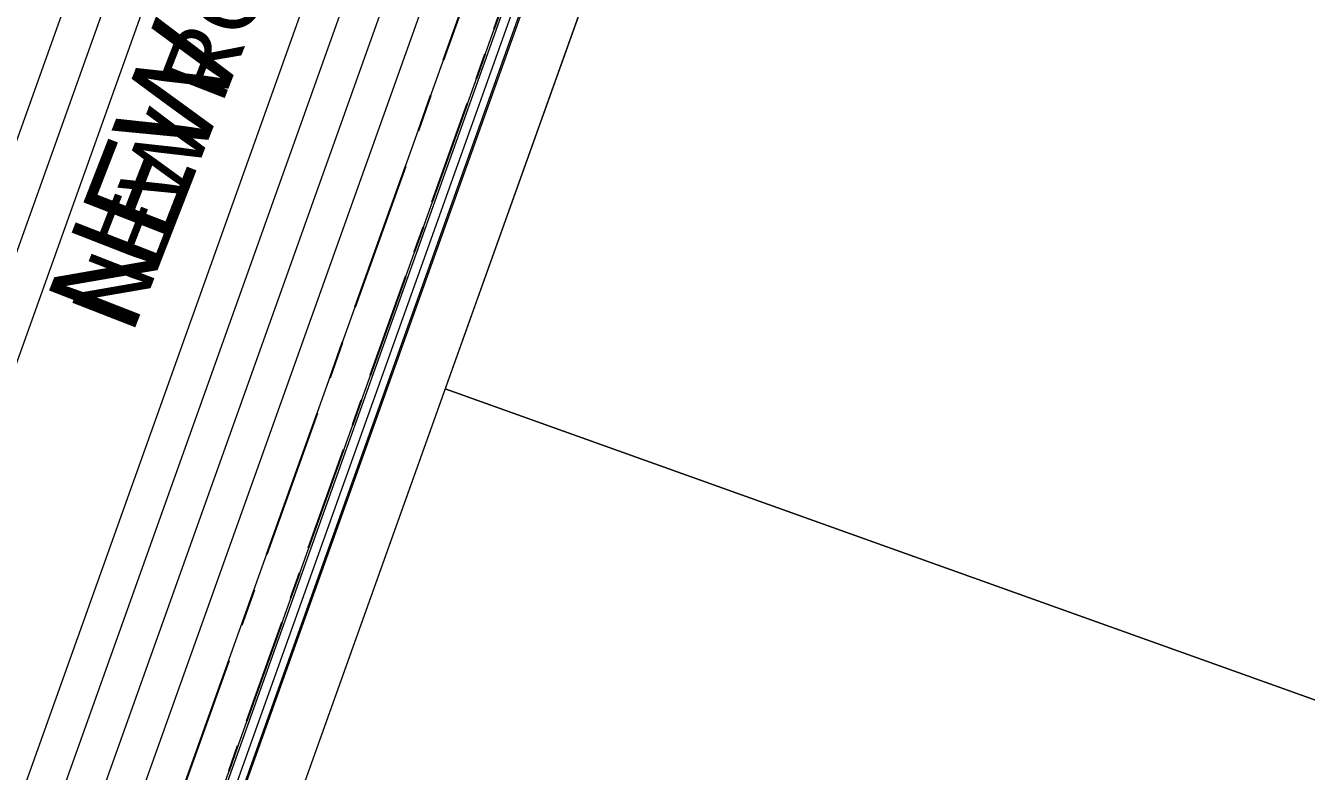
# Model space of a CAD drawing. Header units: metres. Extents: x 264965 to 265706, y 6180501 to 6181430.
# Drawn here: x 265542.72 to 265576.88, y 6180834.59 to 6180854.48 of the extents above; entities that cross this region are included whole.
import ezdxf

# ---------------------------------------------------------------- set-up
doc = ezdxf.new("R2010")
doc.units = ezdxf.units.M
doc.linetypes.add('Cable Exist UG', pattern=[7, 4, -1, 1, -1])
for name, color, linetype, lineweight in [('_User Miscellaneous1', 30, 'Continuous', 13), ('_User Miscellaneous10', 241, 'Continuous', 13), ('_User_HV_Exist', 1, 'Continuous', 25), ('_User_LV_Exist', 5, 'Continuous', 25), ('Cadastre Developer_SP_NEW', 92, 'Continuous', 15)]:
    doc.layers.add(name, color=color, linetype=linetype, lineweight=lineweight)
doc.layers.add('_User Miscellaneous12', color=252, linetype='Continuous', lineweight=13, plot=False, transparency=0.5)
doc.styles.get("Standard").update_dxf_attribs({"font": 'arial.ttf'})

msp = doc.modelspace()

# ---------------------------------------------------------------- linework, layer by layer
at = {"layer": '_User Miscellaneous1', "ltscale": 0.5}
for p, q in [((265546.917, 6180830.989), (265578.598, 6180919.625)), ((265547.53, 6180831.279), (265579.05, 6180919.463))]:
    msp.add_line(p, q, dxfattribs=at)
at = {"layer": '_User Miscellaneous10'}
msp.add_lwpolyline([(265543.649, 6180816.081), (265580.425, 6180918.972, -0.015877), (265587.101, 6180935.908), (265627.721, 6181030.198, 0.406457), (265593.324, 6181120.12), (265522.022, 6181153.108, -0.098454), (265461.652, 6181197.04, 0.182856), (265352.412, 6181246.557), (265276.859, 6181251.306), (265272.183, 6181256.61), (265273.875, 6181283.538, 0.288476), (265261.897, 6181305.52), (265219.487, 6181329.251, -0.112599), (265210.289, 6181337.071, 0.162091), (265204.42, 6181342.816), (265196.512, 6181347.24)], format="xyb", dxfattribs=at)
at = {"layer": '_User Miscellaneous10', "color": 5, "transparency": 33554534}
msp.add_lwpolyline([(265445.739, 6180813.755), (265483.513, 6180798.322, 0.427339), (265532.349, 6180820.12), (265569.033, 6180922.756, -0.010919), (265573.758, 6180935.115), (265568.39, 6180947.409), (265485.293, 6180978.594, 0.026155), (265455.692, 6180987.969), (265444.446, 6180980.668), (265423.242, 6180854.121, 0.350626)], format="xyb", close=True, dxfattribs=at)
at = {"layer": '_User Miscellaneous10', "color": 1, "transparency": 33554534}
msp.add_lwpolyline([(265446.118, 6180814.681), (265483.891, 6180799.248, 0.427339), (265531.407, 6180820.457), (265568.092, 6180923.092, -0.010572), (265572.673, 6180935.102), (265567.643, 6180946.621), (265484.942, 6180977.657, 0.025783), (265455.866, 6180986.89), (265445.359, 6180980.069), (265424.229, 6180853.956, 0.350626)], format="xyb", close=True, dxfattribs=at)
at = {"layer": '_User Miscellaneous12', "color": 6, "transparency": 33554534}
msp.add_lwpolyline([(265542.048, 6180816.653), (265578.824, 6180919.544, -0.015877), (265585.54, 6180936.582), (265626.16, 6181030.87, 0.406457), (265592.61, 6181118.577), (265521.308, 6181151.565, -0.098412), (265460.425, 6181195.863, 0.182805), (265352.305, 6181244.86), (265276.05, 6181249.654), (265270.442, 6181256.014), (265272.179, 6181283.645, 0.288476), (265261.067, 6181304.036), (265218.679, 6181327.756, -0.113686), (265208.838, 6181336.173, 0.166227), (265203.633, 6181341.308), (265195.682, 6181345.757)], format="xyb", dxfattribs=at)
at = {"layer": '_User Miscellaneous12', "color": 4, "transparency": 33554534}
msp.add_lwpolyline([(265542.236, 6180816.586), (265579.012, 6180919.477, -0.015877), (265585.724, 6180936.503), (265626.343, 6181030.791, 0.406457), (265592.694, 6181118.759), (265521.392, 6181151.747, -0.098417), (265460.569, 6181196.002, 0.182811), (265352.317, 6181245.06), (265276.145, 6181249.848), (265270.647, 6181256.084), (265272.378, 6181283.632, 0.288476), (265261.165, 6181304.211), (265218.774, 6181327.932, -0.113559), (265209.009, 6181336.278, 0.165698), (265203.725, 6181341.485), (265195.779, 6181345.931)], format="xyb", dxfattribs=at)
at = {"layer": '_User Miscellaneous12', "color": 5, "transparency": 33554534}
for points in [[(265541.765, 6180816.754), (265578.541, 6180919.645, -0.015877), (265585.264, 6180936.701), (265625.884, 6181030.989, 0.406457), (265592.484, 6181118.305), (265521.182, 6181151.293, -0.098404), (265460.208, 6181195.656, 0.182796), (265352.286, 6181244.561), (265275.907, 6181249.362), (265270.135, 6181255.908), (265271.879, 6181283.664, 0.288476), (265260.921, 6181303.775), (265218.536, 6181327.492, -0.113878), (265208.581, 6181336.016, 0.167045), (265203.495, 6181341.041), (265195.535, 6181345.495)], [(265539.882, 6180817.428), (265576.658, 6180920.318, -0.015877), (265583.428, 6180937.493), (265624.047, 6181031.78, 0.406457), (265591.644, 6181116.49), (265520.343, 6181149.478, -0.098355), (265458.765, 6181194.271, 0.182735), (265352.159, 6181242.565), (265274.955, 6181247.418), (265268.087, 6181255.207), (265269.883, 6181283.789, 0.288476), (265259.944, 6181302.029), (265217.584, 6181325.733, -0.115166), (265206.861, 6181334.979, 0.17342), (265202.575, 6181339.264), (265194.559, 6181343.75)], [(265537.999, 6180818.101), (265574.775, 6180920.991, -0.015877), (265581.592, 6180938.285), (265622.211, 6181032.571, 0.406457), (265590.805, 6181114.674), (265519.503, 6181147.663, -0.098306), (265457.322, 6181192.885, 0.182673), (265352.033, 6181240.569), (265274.002, 6181245.474), (265266.039, 6181254.506), (265267.887, 6181283.915, 0.288476), (265258.967, 6181300.284), (265216.632, 6181323.974, -0.116502), (265205.126, 6181333.966, 0.182178), (265201.662, 6181337.483), (265193.582, 6181342.004)]]:
    msp.add_lwpolyline(points, format="xyb", dxfattribs=at)
at = {"layer": '_User Miscellaneous12', "color": 1, "transparency": 33554534}
for points in [[(265540.824, 6180817.091), (265577.6, 6180919.982, -0.015877), (265584.346, 6180937.097), (265624.966, 6181031.384, 0.406457), (265592.064, 6181117.397), (265520.762, 6181150.386, -0.09838), (265459.487, 6181194.963, 0.182766), (265352.222, 6181243.563), (265275.431, 6181248.39), (265269.111, 6181255.558), (265270.881, 6181283.726, 0.288476), (265260.432, 6181302.902), (265218.06, 6181326.612, -0.114519), (265207.723, 6181335.495, 0.17001), (265203.034, 6181340.153), (265195.047, 6181344.622)], [(265538.94, 6180817.764), (265575.716, 6180920.655, -0.015877), (265582.51, 6180937.889), (265623.129, 6181032.176, 0.406457), (265591.225, 6181115.582), (265519.923, 6181148.571, -0.09833), (265458.043, 6181193.578, 0.182704), (265352.096, 6181241.567), (265274.479, 6181246.446), (265267.063, 6181254.856), (265268.885, 6181283.852, 0.288476), (265259.456, 6181301.157), (265217.108, 6181324.853, -0.115825), (265205.996, 6181334.469, 0.177409), (265202.117, 6181338.374), (265194.07, 6181342.877)], [(265537.057, 6180818.437), (265573.833, 6180921.328, -0.015877), (265580.673, 6180938.681), (265621.292, 6181032.967, 0.406457), (265590.385, 6181113.767), (265519.083, 6181146.755, -0.098282), (265456.601, 6181192.192, 0.182642), (265351.969, 6181239.571), (265273.526, 6181244.502), (265265.015, 6181254.155), (265266.889, 6181283.977, 0.288476), (265258.479, 6181299.411), (265216.155, 6181323.095, -0.117205), (265204.251, 6181333.47, 0.188045), (265201.208, 6181336.591), (265193.094, 6181341.132)]]:
    msp.add_lwpolyline(points, format="xyb", dxfattribs=at)
msp.add_lwpolyline([(265445.361, 6180812.83), (265483.135, 6180797.396, 0.427339), (265533.291, 6180819.784), (265569.975, 6180922.419, -0.011268), (265574.843, 6180935.129), (265569.138, 6180948.196), (265485.645, 6180979.53, 0.026525), (265455.516, 6180989.047), (265443.532, 6180981.267), (265422.256, 6180854.286, 0.350626)], format="xyb", close=True, dxfattribs=at)
at = {"layer": '_User_HV_Exist', "linetype": 'Cable Exist UG', "flags": 128}
msp.add_lwpolyline([(265578.745, 6180887.053), (265569.2, 6180892.522), (265564.726, 6180884.713), (265560.073, 6180870.947), (265547.93, 6180836.973), (265545.403, 6180829.904), (265595.905, 6180812.847), (265624.349, 6180803.345)], dxfattribs=at)
at = {"layer": '_User_LV_Exist', "linetype": 'Cable Exist UG', "ltscale": 0.7, "transparency": 33554687, "flags": 128}
msp.add_lwpolyline([(265528.58, 6180797.31, 0.12698), (265541.765, 6180816.754), (265563.113, 6180876.48), (265567.132, 6180877.386), (265568.431, 6180881.617), (265566.163, 6180885.012)], format="xyb", dxfattribs=at)
at = {"layer": 'Cadastre Developer_SP_NEW', "transparency": 33554687}
for points in [[(265609.2, 6180848.466), (265561.314, 6180865.506), (265553.91, 6180844.789), (265601.441, 6180827.786)], [(265553.91, 6180844.789), (265548.306, 6180829.112), (265595.32, 6180811.469), (265601.441, 6180827.786)]]:
    msp.add_lwpolyline(points, close=True, dxfattribs=at)

# ---------------------------------------------------------------- texts
at = {"layer": '_User Miscellaneous1'}
msp.add_text('NEW ROAD 3', height=2.5, rotation=68.68, dxfattribs=at).set_placement((265545.566, 6180846.238))
at = {"layer": '_User_HV_Exist'}
msp.add_text('NEW ROAD', height=1.8, rotation=68.68, dxfattribs=at).set_placement((265545.566, 6180846.238))

doc.saveas('drawing.dxf')
